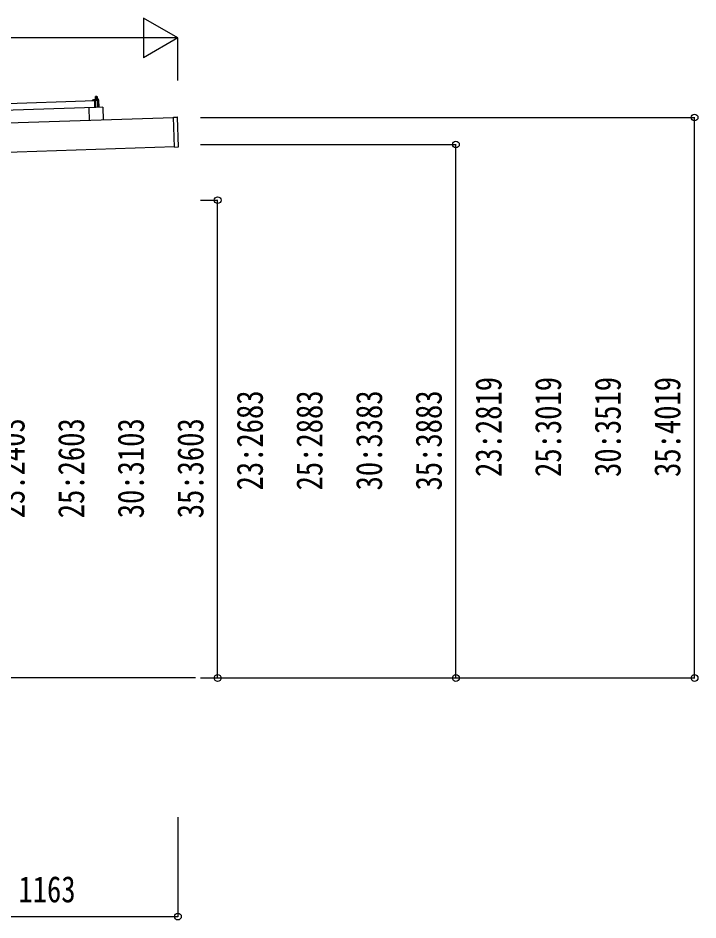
# Model space of a CAD drawing. Units: millimetres, scale not verified. Extents: x -16820 to 16820, y -11880 to 11880.
# Drawn here: x 625 to 4046, y -6301 to -1765 of the extents above; entities that cross this region are included whole.
import ezdxf
from ezdxf.enums import TextEntityAlignment as Align

# ---------------------------------------------------------------- set-up
doc = ezdxf.new("R2010")
doc.units = ezdxf.units.MM
doc.header["$LTSCALE"] = 50
for name, color, linetype in [('0-4_YKK_13', 4, 'Continuous'), ('0-5_YKK_A1', 4, 'Continuous'), ('0-6_YKK_D', 6, 'Continuous')]:
    doc.layers.add(name, color=color, linetype=linetype)
doc.styles.add('ＭＳ ゴシック', font='')
doc.styles.get('ＭＳ ゴシック').set_extended_font_data('MS Gothic')

msp = doc.modelspace()

# ---------------------------------------------------------------- linework, layer by layer
at = {"layer": '0-4_YKK_13'}
for p, q in [((998.77, -2178.32), (1004.89, -2176.18)), ((1007.86, -2175.63), (1028.62, -2174.94)), ((1010.28, -2174.05), (1027.27, -2173.48)), ((1010.33, -2175.55), (1027.32, -2174.98)), ((1015.33, -2167.87), (1012.08, -2167.98)), ((1012.08, -2167.99), (1012.08, -2167.98)), ((1012.08, -2167.99), (1012.08, -2167.99)), ((1012.08, -2167.99), (1012.08, -2167.99)), ((1012.08, -2167.99), (1012.08, -2167.99)), ((1012.08, -2167.99), (1012.08, -2167.99)), ((1012.08, -2167.99), (1012.08, -2167.99)), ((1012.08, -2167.99), (1012.08, -2167.99)), ((1012.08, -2167.99), (1012.08, -2167.99)), ((1012.08, -2168), (1012.08, -2167.99)), ((1012.08, -2168), (1012.08, -2168)), ((1012.08, -2168), (1012.08, -2168)), ((1012.08, -2168), (1012.08, -2168)), ((1012.08, -2168.01), (1012.08, -2168)), ((1012.08, -2168.01), (1012.08, -2168.01)), ((1012.08, -2168.02), (1012.08, -2168.01)), ((1012.08, -2168.03), (1012.08, -2168.02)), ((1012.08, -2168.04), (1012.08, -2168.03)), ((1012.08, -2168.05), (1012.08, -2168.04)), ((1012.08, -2168.07), (1012.08, -2168.05)), ((1012.08, -2168.08), (1012.08, -2168.07)), ((1012.09, -2168.1), (1012.08, -2168.08)), ((1012.09, -2168.12), (1012.09, -2168.1)), ((1012.09, -2168.14), (1012.09, -2168.12)), ((1012.09, -2168.16), (1012.09, -2168.14)), ((1012.09, -2168.18), (1012.09, -2168.16)), ((1012.09, -2168.2), (1012.09, -2168.18)), ((1012.09, -2168.22), (1012.09, -2168.2)), ((1012.09, -2168.24), (1012.09, -2168.22)), ((1012.09, -2168.27), (1012.09, -2168.24)), ((1012.09, -2168.29), (1012.09, -2168.27)), ((1012.09, -2168.32), (1012.09, -2168.29)), ((1012.09, -2168.34), (1012.09, -2168.32)), ((1012.09, -2168.36), (1012.09, -2168.34)), ((1012.09, -2168.38), (1012.09, -2168.36)), ((1012.1, -2168.4), (1012.09, -2168.38)), ((1012.1, -2168.42), (1012.1, -2168.4)), ((1012.1, -2168.44), (1012.1, -2168.42)), ((1012.1, -2168.46), (1012.1, -2168.44)), ((1012.1, -2168.47), (1012.1, -2168.46)), ((1012.1, -2168.49), (1012.1, -2168.47)), ((1012.35, -2168.48), (1012.1, -2168.56)), ((1012.1, -2168.5), (1012.1, -2168.49)), ((1012.1, -2168.56), (1012.1, -2168.5)), ((1012.1, -2168.56), (1012.27, -2173.57)), ((1012.46, -2173.52), (1012.27, -2173.57)), ((1012.4, -2168.46), (1012.35, -2168.48)), ((1012.46, -2168.44), (1012.4, -2168.46)), ((1012.52, -2168.42), (1012.46, -2168.44)), ((1012.5, -2173.51), (1012.46, -2173.52)), ((1012.54, -2173.5), (1012.5, -2173.51)), ((1012.58, -2168.4), (1012.52, -2168.42)), ((1012.59, -2173.49), (1012.54, -2173.5)), ((1012.66, -2168.38), (1012.58, -2168.4)), ((1012.64, -2173.47), (1012.59, -2173.49)), ((1012.7, -2173.46), (1012.64, -2173.47)), ((1012.73, -2168.35), (1012.66, -2168.38)), ((1012.77, -2173.44), (1012.7, -2173.46)), ((1012.81, -2168.32), (1012.73, -2168.35)), ((1012.83, -2173.42), (1012.77, -2173.44)), ((1012.9, -2168.29), (1012.81, -2168.32)), ((1012.9, -2173.41), (1012.83, -2173.42)), ((1012.99, -2168.26), (1012.9, -2168.29)), ((1012.98, -2173.39), (1012.9, -2173.41)), ((1013.06, -2173.37), (1012.98, -2173.39)), ((1013.08, -2168.23), (1012.99, -2168.26)), ((1013.14, -2173.34), (1013.06, -2173.37)), ((1013.18, -2168.2), (1013.08, -2168.23)), ((1013.23, -2173.32), (1013.14, -2173.34)), ((1013.28, -2168.17), (1013.18, -2168.2)), ((1013.33, -2173.3), (1013.23, -2173.32)), ((1013.38, -2168.14), (1013.28, -2168.17)), ((1013.43, -2173.28), (1013.33, -2173.3)), ((1013.49, -2168.11), (1013.38, -2168.14)), ((1013.53, -2173.26), (1013.43, -2173.28)), ((1013.59, -2168.09), (1013.49, -2168.11)), ((1013.64, -2173.24), (1013.53, -2173.26)), ((1013.69, -2168.06), (1013.59, -2168.09)), ((1013.75, -2173.22), (1013.64, -2173.24)), ((1013.8, -2168.04), (1013.69, -2168.06)), ((1013.87, -2173.2), (1013.75, -2173.22)), ((1013.91, -2168.02), (1013.8, -2168.04)), ((1013.99, -2173.18), (1013.87, -2173.2)), ((1014.01, -2168), (1013.91, -2168.02)), ((1014.12, -2173.16), (1013.99, -2173.18)), ((1014.12, -2167.98), (1014.01, -2168)), ((1014.23, -2167.97), (1014.12, -2167.98)), ((1014.25, -2173.15), (1014.12, -2173.16)), ((1014.33, -2167.95), (1014.23, -2167.97)), ((1014.38, -2173.13), (1014.25, -2173.15)), ((1015.28, -2158.87), (1014.31, -2159.9)), ((1014.31, -2159.9), (1022.31, -2159.64)), ((1014.58, -2167.9), (1014.31, -2159.9)), ((1014.43, -2167.94), (1014.33, -2167.95)), ((1014.51, -2173.11), (1014.38, -2173.13)), ((1014.52, -2167.93), (1014.43, -2167.94)), ((1014.64, -2173.1), (1014.51, -2173.11)), ((1014.61, -2167.92), (1014.52, -2167.93)), ((1014.69, -2167.91), (1014.61, -2167.92)), ((1014.77, -2173.09), (1014.64, -2173.1)), ((1014.76, -2167.9), (1014.69, -2167.91)), ((1014.83, -2167.9), (1014.76, -2167.9)), ((1014.9, -2173.07), (1014.77, -2173.09)), ((1014.9, -2167.89), (1014.83, -2167.9)), ((1014.96, -2167.89), (1014.9, -2167.89)), ((1015.04, -2173.06), (1014.9, -2173.07)), ((1015.02, -2167.89), (1014.96, -2167.89)), ((1015.07, -2167.89), (1015.02, -2167.89)), ((1015.17, -2173.05), (1015.04, -2173.06)), ((1015.11, -2167.88), (1015.07, -2167.89)), ((1015.15, -2167.88), (1015.11, -2167.88)), ((1015.19, -2167.88), (1015.15, -2167.88)), ((1015.3, -2173.05), (1015.17, -2173.05)), ((1015.22, -2167.88), (1015.19, -2167.88)), ((1015.25, -2167.88), (1015.22, -2167.88)), ((1015.27, -2167.88), (1015.25, -2167.88)), ((1015.28, -2167.88), (1015.27, -2167.88)), ((1021.28, -2158.67), (1015.28, -2158.87)), ((1015.29, -2167.88), (1015.28, -2167.88)), ((1015.33, -2167.87), (1015.29, -2167.88)), ((1015.44, -2173.04), (1015.3, -2173.05)), ((1021.83, -2167.66), (1015.33, -2167.87)), ((1015.61, -2167.88), (1015.33, -2167.87)), ((1015.57, -2173.04), (1015.44, -2173.04)), ((1015.71, -2173.03), (1015.57, -2173.04)), ((1015.67, -2167.88), (1015.61, -2167.88)), ((1015.73, -2167.88), (1015.67, -2167.88)), ((1015.84, -2173.03), (1015.71, -2173.03)), ((1015.8, -2167.88), (1015.73, -2167.88)), ((1015.87, -2167.89), (1015.8, -2167.88)), ((1015.98, -2173.03), (1015.84, -2173.03)), ((1015.95, -2167.89), (1015.87, -2167.89)), ((1016.04, -2167.89), (1015.95, -2167.89)), ((1016.11, -2173.03), (1015.98, -2173.03)), ((1016.13, -2167.89), (1016.04, -2167.89)), ((1016.25, -2173.04), (1016.11, -2173.03)), ((1016.23, -2167.89), (1016.13, -2167.89)), ((1016.33, -2167.9), (1016.23, -2167.89)), ((1016.38, -2173.04), (1016.25, -2173.04)), ((1016.44, -2167.9), (1016.33, -2167.9)), ((1016.52, -2173.05), (1016.38, -2173.04)), ((1016.55, -2167.9), (1016.44, -2167.9)), ((1016.65, -2173.05), (1016.52, -2173.05)), ((1016.66, -2167.91), (1016.55, -2167.9)), ((1016.78, -2173.06), (1016.65, -2173.05)), ((1016.77, -2167.92), (1016.66, -2167.91)), ((1016.88, -2167.93), (1016.77, -2167.92)), ((1016.92, -2173.07), (1016.78, -2173.06)), ((1016.99, -2167.94), (1016.88, -2167.93)), ((1017.04, -2173.08), (1016.92, -2173.07)), ((1017.09, -2167.96), (1016.99, -2167.94)), ((1017.16, -2173.09), (1017.04, -2173.08)), ((1017.2, -2167.98), (1017.09, -2167.96)), ((1017.28, -2173.11), (1017.16, -2173.09)), ((1017.31, -2168), (1017.2, -2167.98)), ((1017.4, -2173.12), (1017.28, -2173.11)), ((1017.42, -2168.03), (1017.31, -2168)), ((1017.5, -2173.13), (1017.4, -2173.12)), ((1017.53, -2168.06), (1017.42, -2168.03)), ((1017.61, -2173.15), (1017.5, -2173.13)), ((1017.63, -2168.08), (1017.53, -2168.06)), ((1017.71, -2173.16), (1017.61, -2173.15)), ((1017.73, -2168.11), (1017.63, -2168.08)), ((1017.8, -2173.18), (1017.71, -2173.16)), ((1017.82, -2168.14), (1017.73, -2168.11)), ((1017.89, -2173.19), (1017.8, -2173.18)), ((1017.91, -2168.16), (1017.82, -2168.14)), ((1017.98, -2173.21), (1017.89, -2173.19)), ((1018, -2168.18), (1017.91, -2168.16)), ((1018.06, -2173.22), (1017.98, -2173.21)), ((1018.07, -2168.2), (1018, -2168.18)), ((1018.13, -2173.24), (1018.06, -2173.22)), ((1018.15, -2168.22), (1018.07, -2168.2)), ((1018.2, -2173.25), (1018.13, -2173.24)), ((1018.21, -2168.24), (1018.15, -2168.22)), ((1018.27, -2173.26), (1018.2, -2173.25)), ((1018.27, -2168.26), (1018.21, -2168.24)), ((1018.33, -2168.27), (1018.27, -2168.26)), ((1018.34, -2173.27), (1018.27, -2173.26)), ((1018.6, -2168.35), (1018.33, -2168.27)), ((1018.39, -2173.28), (1018.34, -2173.27)), ((1018.45, -2173.29), (1018.39, -2173.28)), ((1018.5, -2173.3), (1018.45, -2173.29)), ((1018.55, -2173.31), (1018.5, -2173.3)), ((1018.76, -2173.35), (1018.55, -2173.31)), ((1018.84, -2168.26), (1018.6, -2168.35)), ((1018.6, -2168.35), (1018.76, -2173.35)), ((1018.95, -2173.3), (1018.76, -2173.35)), ((1018.9, -2168.25), (1018.84, -2168.26)), ((1018.95, -2168.23), (1018.9, -2168.25)), ((1019.01, -2168.21), (1018.95, -2168.23)), ((1018.99, -2173.29), (1018.95, -2173.3)), ((1019.04, -2173.28), (1018.99, -2173.29)), ((1019.08, -2168.18), (1019.01, -2168.21)), ((1019.09, -2173.27), (1019.04, -2173.28)), ((1019.15, -2168.16), (1019.08, -2168.18)), ((1019.14, -2173.25), (1019.09, -2173.27)), ((1019.2, -2173.24), (1019.14, -2173.25)), ((1019.23, -2168.13), (1019.15, -2168.16)), ((1019.26, -2173.22), (1019.2, -2173.24)), ((1019.31, -2168.11), (1019.23, -2168.13)), ((1019.33, -2173.21), (1019.26, -2173.22)), ((1019.39, -2168.08), (1019.31, -2168.11)), ((1019.4, -2173.19), (1019.33, -2173.21)), ((1019.49, -2168.05), (1019.39, -2168.08)), ((1019.48, -2173.17), (1019.4, -2173.19)), ((1019.56, -2173.15), (1019.48, -2173.17)), ((1019.58, -2168.01), (1019.49, -2168.05)), ((1019.64, -2173.13), (1019.56, -2173.15)), ((1019.68, -2167.98), (1019.58, -2168.01)), ((1019.73, -2173.11), (1019.64, -2173.13)), ((1019.78, -2167.95), (1019.68, -2167.98)), ((1019.82, -2173.09), (1019.73, -2173.11)), ((1019.88, -2167.92), (1019.78, -2167.95)), ((1019.92, -2173.07), (1019.82, -2173.09)), ((1019.98, -2167.9), (1019.88, -2167.92)), ((1020.03, -2173.05), (1019.92, -2173.07)), ((1020.09, -2167.87), (1019.98, -2167.9)), ((1020.13, -2173.03), (1020.03, -2173.05)), ((1020.19, -2167.85), (1020.09, -2167.87)), ((1020.25, -2173.01), (1020.13, -2173.03)), ((1020.3, -2167.82), (1020.19, -2167.85)), ((1020.36, -2172.99), (1020.25, -2173.01)), ((1020.4, -2167.8), (1020.3, -2167.82)), ((1020.49, -2172.97), (1020.36, -2172.99)), ((1020.51, -2167.79), (1020.4, -2167.8)), ((1020.61, -2172.95), (1020.49, -2172.97)), ((1020.62, -2167.77), (1020.51, -2167.79)), ((1020.74, -2172.93), (1020.61, -2172.95)), ((1020.73, -2167.75), (1020.62, -2167.77)), ((1020.83, -2167.74), (1020.73, -2167.75)), ((1020.87, -2172.91), (1020.74, -2172.93)), ((1020.92, -2167.73), (1020.83, -2167.74)), ((1021, -2172.9), (1020.87, -2172.91)), ((1021.02, -2167.71), (1020.92, -2167.73)), ((1021.13, -2172.88), (1021, -2172.9)), ((1021.1, -2167.7), (1021.02, -2167.71)), ((1021.18, -2167.69), (1021.1, -2167.7)), ((1021.27, -2172.87), (1021.13, -2172.88)), ((1021.26, -2167.69), (1021.18, -2167.69)), ((1021.33, -2167.68), (1021.26, -2167.69)), ((1021.4, -2172.86), (1021.27, -2172.87)), ((1021.28, -2158.67), (1022.31, -2159.64)), ((1021.4, -2167.68), (1021.33, -2167.68)), ((1021.46, -2167.67), (1021.4, -2167.68)), ((1021.53, -2172.85), (1021.4, -2172.86)), ((1021.51, -2167.67), (1021.46, -2167.67)), ((1021.56, -2167.67), (1021.51, -2167.67)), ((1021.67, -2172.84), (1021.53, -2172.85)), ((1021.61, -2167.67), (1021.56, -2167.67)), ((1021.65, -2167.67), (1021.61, -2167.67)), ((1021.69, -2167.66), (1021.65, -2167.67)), ((1021.8, -2172.83), (1021.67, -2172.84)), ((1021.72, -2167.66), (1021.69, -2167.66)), ((1021.74, -2167.66), (1021.72, -2167.66)), ((1021.76, -2167.66), (1021.74, -2167.66)), ((1021.78, -2167.66), (1021.76, -2167.66)), ((1021.79, -2167.66), (1021.78, -2167.66)), ((1021.83, -2167.66), (1021.79, -2167.66)), ((1021.93, -2172.82), (1021.8, -2172.83)), ((1025.07, -2167.55), (1021.83, -2167.66)), ((1022.1, -2167.66), (1021.83, -2167.66)), ((1022.07, -2172.82), (1021.93, -2172.82)), ((1022.2, -2172.82), (1022.07, -2172.82)), ((1022.16, -2167.67), (1022.1, -2167.66)), ((1022.23, -2167.67), (1022.16, -2167.67)), ((1022.34, -2172.81), (1022.2, -2172.82)), ((1022.3, -2167.67), (1022.23, -2167.67)), ((1022.37, -2167.67), (1022.3, -2167.67)), ((1022.31, -2159.64), (1022.58, -2167.63)), ((1022.47, -2172.81), (1022.34, -2172.81)), ((1022.45, -2167.67), (1022.37, -2167.67)), ((1022.54, -2167.67), (1022.45, -2167.67)), ((1022.61, -2172.82), (1022.47, -2172.81)), ((1022.63, -2167.68), (1022.54, -2167.67)), ((1022.74, -2172.82), (1022.61, -2172.82)), ((1022.72, -2167.68), (1022.63, -2167.68)), ((1022.83, -2167.68), (1022.72, -2167.68)), ((1022.88, -2172.82), (1022.74, -2172.82)), ((1022.93, -2167.68), (1022.83, -2167.68)), ((1023.01, -2172.83), (1022.88, -2172.82)), ((1023.04, -2167.69), (1022.93, -2167.68)), ((1023.15, -2172.84), (1023.01, -2172.83)), ((1023.15, -2167.69), (1023.04, -2167.69)), ((1023.26, -2167.7), (1023.15, -2167.69)), ((1023.28, -2172.85), (1023.15, -2172.84)), ((1023.37, -2167.71), (1023.26, -2167.7)), ((1023.41, -2172.86), (1023.28, -2172.85)), ((1023.48, -2167.73), (1023.37, -2167.71)), ((1023.54, -2172.87), (1023.41, -2172.86)), ((1023.59, -2167.74), (1023.48, -2167.73)), ((1023.66, -2172.88), (1023.54, -2172.87)), ((1023.7, -2167.76), (1023.59, -2167.74)), ((1023.78, -2172.89), (1023.66, -2172.88)), ((1023.81, -2167.79), (1023.7, -2167.76)), ((1023.89, -2172.9), (1023.78, -2172.89)), ((1023.92, -2167.81), (1023.81, -2167.79)), ((1024, -2172.92), (1023.89, -2172.9)), ((1024.02, -2167.84), (1023.92, -2167.81)), ((1024.1, -2172.93), (1024, -2172.92)), ((1024.13, -2167.87), (1024.02, -2167.84)), ((1024.2, -2172.94), (1024.1, -2172.93)), ((1024.23, -2167.9), (1024.13, -2167.87)), ((1024.3, -2172.96), (1024.2, -2172.94)), ((1024.32, -2167.92), (1024.23, -2167.9)), ((1024.39, -2172.97), (1024.3, -2172.96)), ((1024.41, -2167.94), (1024.32, -2167.92)), ((1024.47, -2172.99), (1024.39, -2172.97)), ((1024.49, -2167.97), (1024.41, -2167.94)), ((1024.55, -2173.01), (1024.47, -2172.99)), ((1024.57, -2167.99), (1024.49, -2167.97)), ((1024.63, -2173.02), (1024.55, -2173.01)), ((1024.64, -2168.01), (1024.57, -2167.99)), ((1024.7, -2173.03), (1024.63, -2173.02)), ((1024.71, -2168.03), (1024.64, -2168.01)), ((1024.77, -2173.04), (1024.7, -2173.03)), ((1024.77, -2168.04), (1024.71, -2168.03)), ((1024.83, -2168.06), (1024.77, -2168.04)), ((1024.83, -2173.06), (1024.77, -2173.04)), ((1025.09, -2168.13), (1024.83, -2168.06)), ((1024.89, -2173.07), (1024.83, -2173.06)), ((1024.95, -2173.08), (1024.89, -2173.07)), ((1025, -2173.09), (1024.95, -2173.08)), ((1025.04, -2173.1), (1025, -2173.09)), ((1025.26, -2173.14), (1025.04, -2173.1)), ((1025.07, -2167.55), (1025.07, -2167.56)), ((1025.07, -2167.55), (1025.07, -2167.55)), ((1025.07, -2167.55), (1025.07, -2167.55)), ((1025.07, -2167.56), (1025.07, -2167.57)), ((1025.07, -2167.56), (1025.07, -2167.56)), ((1025.07, -2167.56), (1025.07, -2167.56)), ((1025.07, -2167.56), (1025.07, -2167.56)), ((1025.07, -2167.56), (1025.07, -2167.56)), ((1025.07, -2167.56), (1025.07, -2167.56)), ((1025.07, -2167.56), (1025.07, -2167.56)), ((1025.07, -2167.57), (1025.08, -2167.58)), ((1025.07, -2167.57), (1025.07, -2167.57)), ((1025.07, -2167.57), (1025.07, -2167.57)), ((1025.07, -2167.57), (1025.07, -2167.57)), ((1025.08, -2167.58), (1025.08, -2167.59)), ((1025.08, -2167.59), (1025.08, -2167.6)), ((1025.08, -2167.6), (1025.08, -2167.61)), ((1025.08, -2167.61), (1025.08, -2167.62)), ((1025.08, -2167.62), (1025.08, -2167.63)), ((1025.08, -2167.63), (1025.08, -2167.65)), ((1025.08, -2167.65), (1025.08, -2167.67)), ((1025.08, -2167.67), (1025.08, -2167.69)), ((1025.08, -2167.69), (1025.08, -2167.7)), ((1025.08, -2167.7), (1025.08, -2167.72)), ((1025.08, -2167.72), (1025.08, -2167.74)), ((1025.08, -2167.74), (1025.08, -2167.77)), ((1025.08, -2167.77), (1025.08, -2167.79)), ((1025.08, -2167.79), (1025.08, -2167.81)), ((1025.08, -2167.81), (1025.08, -2167.83)), ((1025.08, -2167.83), (1025.08, -2167.86)), ((1025.08, -2167.86), (1025.09, -2167.88)), ((1025.09, -2167.88), (1025.09, -2167.91)), ((1025.09, -2167.91), (1025.09, -2167.93)), ((1025.09, -2167.93), (1025.09, -2167.95)), ((1025.09, -2167.95), (1025.09, -2167.97)), ((1025.09, -2167.97), (1025.09, -2167.99)), ((1025.09, -2167.99), (1025.09, -2168.01)), ((1025.09, -2168.01), (1025.09, -2168.02)), ((1025.09, -2168.02), (1025.09, -2168.04)), ((1025.09, -2168.04), (1025.09, -2168.05)), ((1025.09, -2168.05), (1025.09, -2168.07)), ((1025.09, -2168.07), (1025.09, -2168.13)), ((1025.09, -2168.13), (1025.26, -2173.14)), ((1025.25, -2172.72), (1027.27, -2173.48)), ((1027.27, -2173.48), (1027.32, -2174.98)), ((1029.65, -2175.9), (1030.92, -2213.88)), ((-122.91, -2217.33), (1010.46, -2179.55)), ((1050.61, -2213.22), (980.65, -2215.56)), ((980.65, -2215.56), (982.79, -2279.92)), ((998.46, -2179.44), (998.43, -2178.81)), ((1011.54, -2179.51), (998.97, -2179.93)), ((1011.63, -2214.54), (1010.46, -2179.55)), ((1012.48, -2182.06), (1012.05, -2179.91)), ((1013.26, -2182.45), (1012.99, -2182.46)), ((1013.47, -2179.74), (1013.55, -2182.14)), ((1024.38, -2179.08), (1013.76, -2179.43)), ((1016.13, -2214.37), (1014.96, -2179.39)), ((1022.96, -2179.13), (1024.12, -2214.11)), ((1028.12, -2198.97), (1025.92, -2180.4)), ((1028.62, -2213.96), (1028.12, -2198.97)), ((1050.61, -2213.22), (1052.75, -2277.59)), ((1406.9, -2263.88), (1425.89, -2263.24)), ((1411.9, -2413.79), (1406.9, -2263.88)), ((1431.85, -2412.13), (1426.92, -2264.21)), ((1411.9, -2413.79), (1430.89, -2413.16))]:
    msp.add_line(p, q, dxfattribs=at)
for points in [[(1010.33, -2175.55), (1010.28, -2174.05), (1012.25, -2173.15)], [(1011.63, -2214.54), (-121.74, -2252.31), (-122.91, -2217.33)]]:
    msp.add_lwpolyline(points, dxfattribs=at)
for centre, radius, start, end in [((1008.19, -2185.62), 10, 91.90915, 109.26318), ((1028.66, -2175.94), 1, 1.90915, 91.90915), ((998.93, -2178.79), 0.5, 109.26318, 181.90915), ((998.96, -2179.43), 0.5, 181.90915, 271.90915), ((1011.56, -2180.01), 0.5, 11.37147, 91.90915), ((1012.97, -2181.96), 0.5, 191.37147, 271.90915), ((1013.25, -2182.15), 0.3, 271.90915, 1.90915), ((1013.77, -2179.73), 0.3, 91.90915, 181.90915), ((1024.43, -2180.58), 1.5, 6.76762, 91.90915), ((1425.92, -2264.24), 1, 1.90915, 91.90915), ((1430.85, -2412.16), 1, 271.90915, 1.90915)]:
    msp.add_arc(centre, radius, start, end, dxfattribs=at)
at = {"layer": '0-5_YKK_A1'}
for p, q in [((1406.97, -2265.87), (-3985.1, -2445.58)), ((-3980.27, -2590.5), (1411.8, -2410.76)), ((1516.98, -5083.85), (328.6, -5083.85))]:
    msp.add_line(p, q, dxfattribs=at)
at = {"layer": '0-6_YKK_D'}
for p, q in [((1429.28, -1864.73), (1256.07, -1764.73)), ((1256.07, -1764.73), (1256.07, -1964.73)), ((1229.28, -1864.73), (-3802.51, -1864.73)), ((1429.28, -1864.73), (1082.87, -1864.73)), ((1429.28, -1864.73), (1256.07, -1964.73)), ((1429.28, -2078.53), (1429.28, -1863.73)), ((1543.13, -2264.73), (4030.28, -2264.73)), ((4029.28, -5083.85), (4029.28, -2264.73)), ((1542.13, -2400.51), (2829.28, -2400.51)), ((2828.28, -5083.85), (2828.28, -2400.51)), ((1543.13, -2680.51), (1630.28, -2680.51)), ((1629.28, -5083.85), (1629.28, -2680.51)), ((1543.13, -5083.85), (1630.28, -5083.85)), ((1543.13, -5083.85), (4030.28, -5083.85)), ((1544.13, -5083.85), (2829.28, -5083.85)), ((1429.28, -5783.85), (1429.28, -6284.85)), ((266.1, -6283.85), (1429.28, -6283.85))]:
    msp.add_line(p, q, dxfattribs=at)
for centre in [(4029.28, -2264.73), (2828.28, -2400.51), (1629.28, -2680.51), (1629.28, -5083.85), (2828.28, -5083.85), (4029.28, -5083.85), (1429.28, -6283.85)]:
    msp.add_circle(centre, 17, dxfattribs=at)

# ---------------------------------------------------------------- texts
at = {"layer": '0-6_YKK_D', "style": 'ＭＳ ゴシック', "width": 0.8}
for s, p in [('23:2819', (3097.28, -4072.69)), ('25:3019', (3397.28, -4072.69)), ('30:3519', (3697.28, -4072.69)), ('35:4019', (3997.28, -4072.69)), ('23:2683', (1896.28, -4140.58)), ('25:2883', (2196.28, -4140.58)), ('30:3383', (2496.28, -4140.58)), ('35:3883', (2796.28, -4140.58)), ('23:2403', (697.28, -4280.58)), ('25:2603', (997.28, -4280.58)), ('30:3103', (1297.28, -4280.58)), ('35:3603', (1597.28, -4280.58))]:
    msp.add_text(s, height=132, rotation=90, dxfattribs=at).set_placement(p, align=Align.BOTTOM_LEFT)
msp.add_text('1163', height=132, dxfattribs=at).set_placement((626.89, -6251.85), align=Align.BOTTOM_LEFT)

doc.saveas('drawing.dxf')
